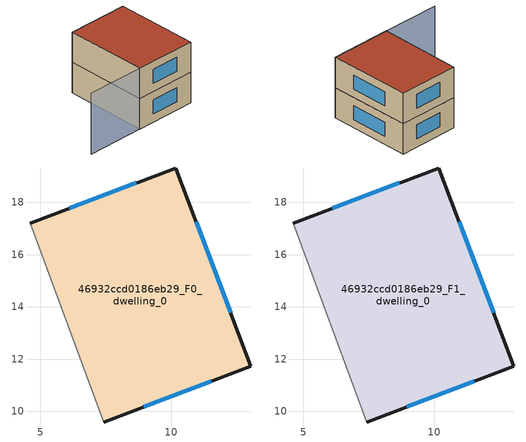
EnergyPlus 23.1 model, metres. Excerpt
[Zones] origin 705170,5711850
46932ccd0186eb29_F0_dwelling_0
 floor ground (EU_floor_Construction): 10.19,19.32 13.06,11.73 7.42,9.59 4.6,17.2 z0
 wall outside (EU_wall_Construction): 7.42,9.59 13.06,11.73 10.19,19.32 4.6,17.2 z0:3
 wall adiabatic (EU_wall_Construction): 4.6,17.2 7.42,9.59 z0:3
 window (EU_Window_Construction): 8.68,18.74 6.11,17.77 / 12.28,13.78 10.96,17.26 / 8.95,10.17 11.53,11.15 z0.81:2.19
46932ccd0186eb29_F1_dwelling_0
 floor to 46932ccd0186eb29_F0_dwelling_0 (EU_floor_Construction): 10.19,19.32 13.06,11.73 7.42,9.59 4.6,17.2 z3
 wall outside (EU_wall_Construction): 7.42,9.59 13.06,11.73 10.19,19.32 4.6,17.2 z3:6
 wall adiabatic (EU_wall_Construction): 4.6,17.2 7.42,9.59 z3:6
 window (EU_Window_Construction): 8.68,18.74 6.11,17.77 / 12.28,13.78 10.96,17.26 / 8.95,10.17 11.53,11.15 z3.81:5.19
 roof outside (EU_roof_Construction): 13.06,11.73 10.19,19.32 4.6,17.2 7.42,9.59 z6
shading: 4.6,17.2 7.47,9.6 / 7.47,9.6 2.09,7.57 z0:6
[Building]
EU S2 Campaign: North Axis=0; Terrain=City; Solar Distribution=FullExterior
[Site:Location]
London: Latitude=51.5; Longitude=-0.5; Time Zone=0; Elevation=25
[SizingPeriod:WeatherFileDays]
AnnualSizingPeriod: Begin Month=1; Begin Day of Month=1; End Month=12; End Day of Month=31; Day of Week for Start Day=Monday; Use Weather File Daylight Saving Period=No; Use Weather File Rain and Snow Indicators=No
[MATERIAL]
EU_InternalMass_Material: Roughness=MediumRough; Thickness=0.1; Conductivity=1; Density=1800; Specific Heat=900; Thermal Absorptance=0.9; Solar Absorptance=0.7; Visible Absorptance=0.7
[MATERIAL:NOMASS] Roughness=MediumRough; Thermal Absorptance=0.9; Solar Absorptance=0.7; Visible Absorptance=0.7
Name | Thermal Resistance
EU_wall_NoMass | 0.727863
EU_roof_NoMass | 0.773354
EU_floor_NoMass | 1.79329
[WINDOWMATERIAL:SIMPLEGLAZINGSYSTEM]
EU_Window_SimpleGlazing: UFactor=2.58614; Solar Heat Gain Coefficient=0.76; Visible Transmittance=0.76
[CONSTRUCTION]
EU_wall_Construction: EU_wall_NoMass
EU_roof_Construction: EU_roof_NoMass
EU_floor_Construction: EU_floor_NoMass
EU_Window_Construction: EU_Window_SimpleGlazing
EU_InternalMass_Construction: EU_InternalMass_Material
[ZONE] Type=1; Multiplier=1; Ceiling Height=autocalculate; Floor Area=autocalculate; Part of Total Floor Area=Yes
Name | Volume
46932ccd0186eb29_F0_dwelling_0 | 145.942
46932ccd0186eb29_F1_dwelling_0 | 145.943
[INTERNALMASS] Construction=EU_InternalMass_Construction; Surface Area=48.6476
Name | Zone or ZoneList
46932ccd0186eb29_F0_dwelling_0_EU_InternalMass | 46932ccd0186eb29_F0_dwelling_0
46932ccd0186eb29_F1_dwelling_0_EU_InternalMass | 46932ccd0186eb29_F1_dwelling_0
[OTHEREQUIPMENT] Fuel Type=Electricity; Design Level Calculation Method=Watts/Area; Power per Zone Floor Area=1; Fraction Latent=0; Fraction Radiant=0; Fraction Lost=0; Carbon Dioxide Generation Rate=0; EndUse Subcategory=EU_Step8_InternalGains
Name | Zone or ZoneList or Space or SpaceList | Schedule
EU_Step8_InternalGain_46932ccd0186eb29_F0_dwelling_0_f000 | 46932ccd0186eb29_F0_dwelling_0 | EU_Step8_GainSchedule_46932ccd0186eb29_F0_dwelling_0_f000
EU_Step8_InternalGain_46932ccd0186eb29_F1_dwelling_0_f000 | 46932ccd0186eb29_F1_dwelling_0 | EU_Step8_GainSchedule_46932ccd0186eb29_F1_dwelling_0_f000
[ZONEVENTILATION:DESIGNFLOWRATE] Schedule=EU_AlwaysOn; Design Flow Rate Calculation Method=AirChanges/Hour; Air Changes per Hour=0.484901; Ventilation Type=Natural; Fan Pressure Rise=0; Fan Total Efficiency=1; Constant Term Coefficient=1; Temperature Term Coefficient=0; Velocity Term Coefficient=0; Velocity Squared Term Coefficient=0; Minimum Indoor Temperature=-100; Maximum Indoor Temperature=100; Delta Temperature=-100; Minimum Outdoor Temperature=-100; Maximum Outdoor Temperature=100; Maximum Wind Speed=40
Name | Zone or ZoneList or Space or SpaceList
EU_ConstantAir_46932ccd0186eb29_F0_dwelling_0 | 46932ccd0186eb29_F0_dwelling_0
EU_ConstantAir_46932ccd0186eb29_F1_dwelling_0 | 46932ccd0186eb29_F1_dwelling_0
[HVACTEMPLATE:THERMOSTAT] Constant Heating Setpoint=20; Constant Cooling Setpoint=50
EU_HeatOnly_46932ccd0186eb29_F0_dwelling_0; EU_HeatOnly_46932ccd0186eb29_F1_dwelling_0
[HVACTEMPLATE:ZONE:IDEALLOADSAIRSYSTEM] System Availability Schedule=EU_AlwaysOn; Maximum Heating Supply Air Temperature=50; Minimum Cooling Supply Air Temperature=13; Maximum Heating Supply Air Humidity Ratio=0.0156; Minimum Cooling Supply Air Humidity Ratio=0.0077; Heating Limit=NoLimit; Cooling Limit=NoLimit; Heating Availability Schedule=EU_AlwaysOn; Cooling Availability Schedule=EU_CoolingOff; Dehumidification Control Type=ConstantSensibleHeatRatio; Cooling Sensible Heat Ratio=0.7; Dehumidification Setpoint=60; Humidification Control Type=None; Humidification Setpoint=30; Outdoor Air Method=None; Outdoor Air Flow Rate per Person=0.00944; Outdoor Air Flow Rate per Zone Floor Area=0; Outdoor Air Flow Rate per Zone=0; Demand Controlled Ventilation Type=None; Outdoor Air Economizer Type=NoEconomizer; Heat Recovery Type=None; Sensible Heat Recovery Effectiveness=0.7; Latent Heat Recovery Effectiveness=0.65
Name | Template Thermostat
46932ccd0186eb29_F0_dwelling_0 | EU_HeatOnly_46932ccd0186eb29_F0_dwelling_0
46932ccd0186eb29_F1_dwelling_0 | EU_HeatOnly_46932ccd0186eb29_F1_dwelling_0
[SIZING:ZONE] Zone Cooling Design Supply Air Temperature Input Method=SupplyAirTemperature; Zone Cooling Design Supply Air Temperature=13; Zone Heating Design Supply Air Temperature Input Method=SupplyAirTemperature; Zone Heating Design Supply Air Temperature=50; Zone Cooling Design Supply Air Humidity Ratio=0.008; Zone Heating Design Supply Air Humidity Ratio=0.008; Cooling Design Air Flow Method=DesignDay; Cooling Design Air Flow Rate=0; Cooling Minimum Air Flow per Zone Floor Area=0.000762; Cooling Minimum Air Flow=0; Cooling Minimum Air Flow Fraction=0.2; Heating Design Air Flow Method=DesignDay; Heating Design Air Flow Rate=0; Heating Maximum Air Flow per Zone Floor Area=0.002032; Heating Maximum Air Flow=0.141576; Heating Maximum Air Flow Fraction=0.3; Account for Dedicated Outdoor Air System=No; Dedicated Outdoor Air System Control Strategy=NeutralSupplyAir; Dedicated Outdoor Air Low Setpoint Temperature for Design=autosize; Dedicated Outdoor Air High Setpoint Temperature for Design=autosize; Zone Load Sizing Method=Sensible Load Only No Latent Load; Zone Latent Cooling Design Supply Air Humidity Ratio Input Method=HumidityRatioDifference; Zone Cooling Design Supply Air Humidity Ratio Difference=0.005; Zone Latent Heating Design Supply Air Humidity Ratio Input Method=HumidityRatioDifference; Zone Humidification Design Supply Air Humidity Ratio Difference=0.005
46932ccd0186eb29_F0_dwelling_0; 46932ccd0186eb29_F1_dwelling_0
[SCHEDULE:CONSTANT]
Name | Hourly Value
EU_AlwaysOn | 1
EU_CoolingOff | 0
[SCHEDULE:FILE] Column Number=1; Rows to Skip at Top=0; Number of Hours of Data=8760; Column Separator=Comma; Interpolate to Timestep=No; Minutes per Item=60; Adjust Schedule for Daylight Savings=Yes
Name | File
EU_Step8_GainSchedule_46932ccd0186eb29_F0_dwelling_0_f000 | ../../schedules/46932ccd0186eb29/46932ccd0186eb29_F0_dwelling_0_f000_gain.csv
EU_Step8_GainSchedule_46932ccd0186eb29_F1_dwelling_0_f000 | ../../schedules/46932ccd0186eb29/46932ccd0186eb29_F1_dwelling_0_f000_gain.csv
